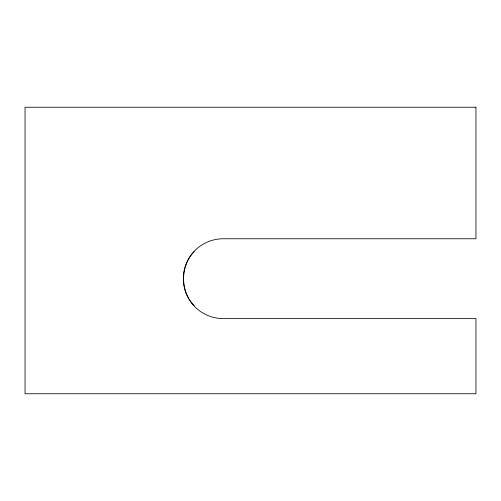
<?xml version="1.0" encoding="UTF-8"?>
<svg xmlns="http://www.w3.org/2000/svg" width="501" height="501" viewBox="0 0 501 501"><rect width="100%" height="100%" fill="white"/><g stroke="black" fill="none" stroke-linecap="round" stroke-linejoin="round"><path stroke-width="0.75" d="M194.137 251.615C180.066 266.144 180.066 291.219 194.137 305.748M475.95 107.245L25.05 107.245L25.05 393.755L475.95 393.755L475.95 318.605L223.258 318.605A39.923 39.923 0 0 1 183.335 278.681A39.923 39.923 0 0 1 223.258 238.758L475.95 238.758L475.95 107.245"/></g></svg>
